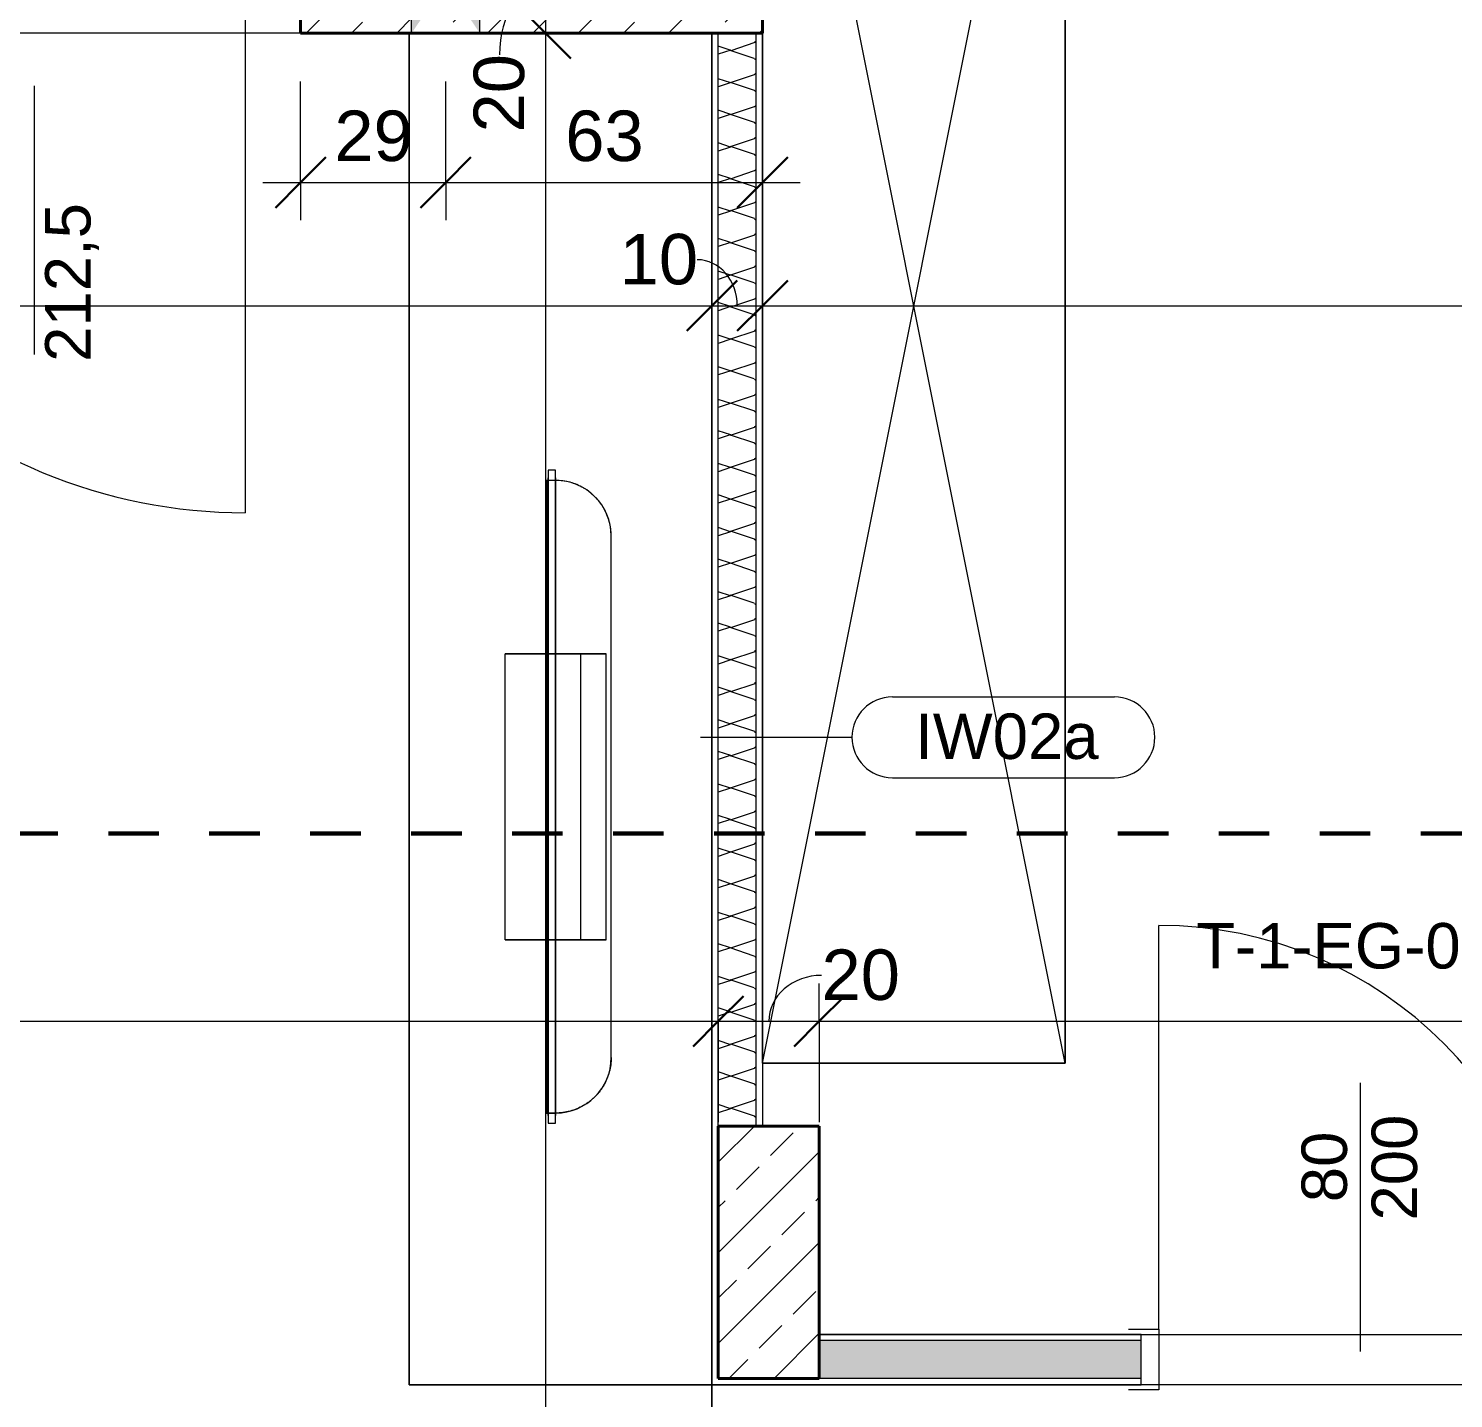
# Model space of a CAD drawing. Header units: metres. Extents: x -2.6 to 53.4, y 58.8 to 100.4.
# Drawn here: x 24.304 to 27.127, y 83.753 to 86.467 of the extents above; entities that cross this region are included whole.
import ezdxf

# ---------------------------------------------------------------- set-up
doc = ezdxf.new("R2010")
doc.units = ezdxf.units.M
doc.linetypes.add('Achse', pattern=[0.009, 0.005, -0.002, 0, -0.002])
doc.linetypes.add('Verdeckt', pattern=[0.003, 0.002, -0.001])
for name, color, linetype, lineweight in [('A-DETL-GENF_', 92, 'Continuous', 13), ('A-GLAZ-IDEN_', 152, 'Continuous', 9), ('A_2D', 7, 'Continuous', 13), ('A_Bemassung-50_', 4, 'Continuous', 9), ('A_Bemassung_', 4, 'Continuous', 9), ('A_Beschriftung_', 7, 'Continuous', 9), ('A_Durchbruch', 7, 'Verdeckt', 5), ('A_Moebel', 6, 'Continuous', 13), ('A_Raeume', 7, 'Continuous', 13), ('A_Raeume_', 7, 'Continuous', 5), ('A_Tueren', 31, 'Continuous', 13), ('A_Waende', 7, 'Continuous', 13), ('G-ANNO-SYMB_', 111, 'Continuous', 9)]:
    doc.layers.add(name, color=color, linetype=linetype, lineweight=lineweight)
doc.styles.add('Arial_2', font='arial.ttf', dxfattribs={"height": 0.09})
doc.styles.add('Arial_5', font='arial.ttf', dxfattribs={"height": 0.1})
doc.dimstyles.new('WGA-Bemaßung_1', dxfattribs={"dimscale": 0.3048, "dimtxt": 0.102026, "dimasz": 0.328084, "dimexe": 0.246063, "dimexo": 0.0625, "dimgap": 0.04101, "dimtad": 1, "dimdec": 1, "dimlfac": 100, "dimrnd": 0.5, "dimdsep": 46, "dimtxsty": 'Arial_5', "dimblk1": 'OBLIQUE', "dimblk2": 'OBLIQUE', "dimsah": 1, "dimcen": 0.09, "dimdle": 0.246063, "dimazin": 2, "dimtfac": 1, "dimtdec": 4, "dimtix": 1, "dimtmove": 2, "dimatfit": 3, "dimfxl": 0.656168, "dimfxlon": 1, "dimtvp": 1, "dimtolj": 1, "dimtzin": 0, "dimarcsym": 2})
doc.dimstyles.new('WGA-Bemaßung_2', dxfattribs={"dimscale": 0.3048, "dimtxt": 0.102026, "dimasz": 0.328084, "dimexe": 0.246063, "dimexo": 0.0625, "dimgap": 0.04101, "dimtad": 1, "dimdec": 1, "dimlfac": 100, "dimrnd": 0.5, "dimdsep": 46, "dimtxsty": 'Arial_5', "dimblk1": 'OBLIQUE', "dimblk2": 'OBLIQUE', "dimsah": 1, "dimcen": 0.09, "dimdle": 0.246063, "dimazin": 2, "dimtfac": 1, "dimtdec": 4, "dimtix": 1, "dimtmove": 1, "dimatfit": 3, "dimfxl": 0.656168, "dimfxlon": 1, "dimtvp": 1, "dimtolj": 1, "dimtzin": 0, "dimarcsym": 2})
doc.dimstyles.new('WGA-Bemaßung_3', dxfattribs={"dimscale": 0.3048, "dimtxt": 0.102026, "dimasz": 0.328084, "dimexe": 0.246063, "dimexo": 0.0625, "dimgap": 0.04101, "dimtad": 1, "dimdec": 1, "dimlfac": 100, "dimrnd": 0.5, "dimdsep": 46, "dimtxsty": 'Arial_5', "dimblk1": 'OBLIQUE', "dimblk2": 'OBLIQUE', "dimsah": 1, "dimcen": 0.09, "dimdle": 0.246063, "dimazin": 2, "dimtfac": 1, "dimtdec": 4, "dimtix": 1, "dimtmove": 0, "dimatfit": 3, "dimfxl": 0.656168, "dimfxlon": 1, "dimtvp": 1, "dimtolj": 1, "dimtzin": 0, "dimarcsym": 2})
pattern_1 = [(45, (0, 0), (-0.08980256, 0.08980256), []), (45, (0.0898, 0), (-0.08980256, 0.08980256), [0.0635, -0.03175])]

# ---------------------------------------------------------------- blocks, each defined once
blk = doc.blocks.new('UZ_D1 - SL_0800x2000_Zimmertür_Stahlzarge_GK-7175508-263_PP_00EG_BT1')
at = {"layer": 'A_Tueren', "lineweight": 5}
for p, q in [((-0.4, 0.06), (-0.46, 0.06)), ((-0.4, -0.06), (-0.4, 0.06)), ((0.4, 0.06), (0.46, 0.06)), ((0.4, -0.06), (0.4, 0.06)), ((-0.46, -0.06), (-0.4, -0.06)), ((0.46, -0.06), (0.4, -0.06)), ((0.4, -0.06), (0.4, -0.86))]:
    blk.add_line(p, q, dxfattribs=at)
blk.add_arc((0.4, -0.06), 0.8, 180, 270, dxfattribs=at)
blk = doc.blocks.new('Moeb_Schrank - Sideboard_50cm-3957478-263_PP_00EG_BT1')
at = {"layer": 'A_Moebel', "color": 8}
for p, q in [((2.6775, 0.6), (0, 0.6)), ((0, 0.6), (0, 0)), ((0, 0), (0, 0.6)), ((0, 0.6), (2.6775, 0.6)), ((2.6775, 0.6), (2.6775, 0)), ((2.6775, 0), (0, 0))]:
    blk.add_line(p, q, dxfattribs=at)
blk = doc.blocks.new('Moeb_TV - 48 Zoll-V26-263_PP_00EG_BT1')
at = {"layer": 'A_Moebel', "lineweight": 5}
for p, q in [((0.5126, 0.0585), (-0.5205, 0.0585)), ((0.5126, 0.0585), (-0.5205, 0.0585)), ((-0.2872, -0.0015), (-0.2872, 0.0485)), ((-0.2872, 0.0485), (-0.2872, -0.0515)), ((0.2793, 0.0485), (-0.2872, 0.0485)), ((0.2793, 0.0485), (0.2793, -0.0015)), ((0.2793, -0.0515), (0.2793, 0.0485)), ((-0.2872, -0.0515), (-0.2872, -0.0015)), ((0.2793, -0.0015), (-0.2872, -0.0015)), ((0.2793, -0.0015), (0.2793, -0.0515)), ((-0.6505, -0.0515), (-0.6505, -0.0665)), ((-0.6355, -0.0515), (-0.6505, -0.0515)), ((-0.6355, -0.0515), (-0.6505, -0.0515)), ((-0.6305, -0.0515), (-0.6355, -0.0515)), ((-0.6355, -0.0515), (0.6276, -0.0515)), ((0.6226, -0.0515), (-0.6305, -0.0515)), ((-0.6305, -0.0515), (0.6226, -0.0515)), ((-0.6305, -0.0515), (-0.6305, -0.0665)), ((-0.6305, -0.0515), (-0.6305, -0.0665)), ((-0.2872, -0.0515), (-0.6305, -0.0515)), ((0.6226, -0.0515), (-0.6305, -0.0515)), ((-0.6305, -0.0515), (0.6226, -0.0515)), ((-0.6305, -0.0515), (-0.6305, -0.0665)), ((-0.6305, -0.0515), (-0.6305, -0.0665)), ((-0.6305, -0.0515), (0.6226, -0.0515)), ((0.6226, -0.0515), (-0.6305, -0.0515)), ((-0.2872, -0.0515), (-0.2872, -0.0665)), ((-0.2872, -0.0665), (-0.2872, -0.0515)), ((-0.2872, -0.0515), (0.2793, -0.0515)), ((-0.2872, -0.0515), (0.2793, -0.0515)), ((0.2793, -0.0515), (-0.2872, -0.0515)), ((0.2793, -0.0515), (0.2793, -0.0665)), ((0.2793, -0.0665), (0.2793, -0.0515)), ((0.6226, -0.0515), (0.2793, -0.0515)), ((0.6226, -0.0665), (0.6226, -0.0515)), ((0.6226, -0.0515), (0.6226, -0.0665)), ((0.6276, -0.0515), (0.6226, -0.0515)), ((0.6226, -0.0665), (0.6226, -0.0515)), ((0.6226, -0.0515), (0.6226, -0.0665)), ((0.6426, -0.0515), (0.6276, -0.0515)), ((0.6426, -0.0515), (0.6276, -0.0515)), ((0.6426, -0.0665), (0.6426, -0.0515)), ((-0.6505, -0.0665), (-0.6355, -0.0665)), ((-0.6505, -0.0665), (-0.6355, -0.0665)), ((0.6276, -0.0665), (-0.6355, -0.0665)), ((-0.6355, -0.0665), (-0.6305, -0.0665)), ((-0.6305, -0.0665), (-0.6305, -0.0695)), ((-0.6305, -0.0665), (-0.6305, -0.0695)), ((-0.6305, -0.0665), (-0.5705, -0.0665)), ((-0.5705, -0.0665), (-0.6305, -0.0665)), ((-0.6305, -0.0665), (0.6226, -0.0665)), ((0.6226, -0.0695), (-0.6305, -0.0695)), ((-0.6305, -0.0695), (-0.5705, -0.0695)), ((-0.5705, -0.0665), (0.5626, -0.0665)), ((0.5626, -0.0665), (-0.5705, -0.0665)), ((-0.5705, -0.0695), (-0.5705, -0.0665)), ((-0.5705, -0.0665), (-0.5705, -0.0695)), ((-0.5705, -0.0665), (0.5626, -0.0665)), ((0.5626, -0.0665), (-0.5705, -0.0665)), ((-0.5705, -0.0695), (0.5626, -0.0695)), ((-0.5705, -0.0695), (0.5626, -0.0695)), ((0.5626, -0.0695), (-0.5705, -0.0695)), ((-0.2872, -0.0665), (-0.2872, -0.0695)), ((-0.2872, -0.0695), (-0.2872, -0.0665)), ((-0.2872, -0.0695), (-0.2872, -0.1515)), ((-0.2872, -0.1515), (-0.2872, -0.0695)), ((0.2793, -0.0665), (0.2793, -0.0695)), ((0.2793, -0.0695), (0.2793, -0.0665)), ((0.2793, -0.0695), (0.2793, -0.1515)), ((0.2793, -0.1515), (0.2793, -0.0695)), ((0.5626, -0.0665), (0.5626, -0.0695)), ((0.5626, -0.0665), (0.5626, -0.0695)), ((0.5626, -0.0665), (0.6226, -0.0665)), ((0.6226, -0.0665), (0.5626, -0.0665)), ((0.5626, -0.0695), (0.6226, -0.0695)), ((0.6226, -0.0695), (0.6226, -0.0665)), ((0.6226, -0.0665), (0.6226, -0.0695)), ((0.6226, -0.0665), (0.6276, -0.0665)), ((0.6276, -0.0665), (0.6426, -0.0665)), ((0.6276, -0.0665), (0.6426, -0.0665)), ((0.2793, -0.1515), (-0.2872, -0.1515)), ((0.2793, -0.1515), (-0.2872, -0.1515))]:
    blk.add_line(p, q, dxfattribs=at)
for centre, start, end in [((-0.5205, -0.0515), 90, 180), ((0.5126, -0.0515), 0, 90)]:
    blk.add_arc(centre, 0.11, start, end, dxfattribs=at)
for points in [[(-0.5205, 0.0585), (-0.5254, 0.0585), (-0.535, 0.0579), (-0.549, 0.0551), (-0.5604, 0.0512), (-0.5692, 0.0473), (-0.5755, 0.0439), (-0.5816, 0.0401), (-0.5875, 0.0359), (-0.5931, 0.0313), (-0.5983, 0.0264), (-0.6032, 0.0211), (-0.6078, 0.0156), (-0.612, 0.0097), (-0.617, 0.0015), (-0.6224, -0.0092), (-0.6286, -0.0275), (-0.6304, -0.0419), (-0.6305, -0.0515)], [(0.5126, 0.0585), (0.5174, 0.0585), (0.527, 0.0579), (0.5411, 0.0551), (0.5525, 0.0512), (0.5613, 0.0473), (0.5676, 0.0439), (0.5737, 0.0401), (0.5796, 0.0359), (0.5851, 0.0313), (0.5904, 0.0264), (0.5953, 0.0211), (0.5999, 0.0156), (0.6041, 0.0097), (0.6092, 0.0015), (0.6145, -0.0092), (0.6207, -0.0275), (0.6226, -0.0419), (0.6226, -0.0515)]]:
    blk.add_open_spline(points, degree=3, knots=[0, 0, 0, 0, 0.083333, 0.166667, 0.25, 0.291667, 0.333333, 0.375, 0.416667, 0.458333, 0.5, 0.541667, 0.583333, 0.625, 0.666667, 0.75, 0.833333, 1, 1, 1, 1], dxfattribs=at)
blk = doc.blocks.new('Moeb_Schrank - Schrank_2m_60cm-8020027-263_PP_00EG_BT1')
at = {"layer": 'A_Moebel', "color": 8}
for p, q in [((0, 0), (3, 0.6)), ((0, 0.6), (3, 0)), ((3, 0.6), (0, 0.6)), ((0, 0.6), (0, 0)), ((0, 0), (0, 0.6)), ((0, 0.6), (3, 0.6)), ((3, 0), (3, 0.6)), ((3, 0.6), (3, 0)), ((0, 0), (3, 0)), ((3, 0), (0, 0))]:
    blk.add_line(p, q, dxfattribs=at)
blk = doc.blocks.new('Allg_Nachströmöffnung1 - DN 135-10778190-263_PP_00EG_BT1')
at = {"layer": 'A-DETL-GENF_', "linetype": 'Verdeckt', "lineweight": 5}
for points in [[(0.125, 0), (0.0575, 0.1), (0.0575, -0.1), (0.0768, -0.0714)], [(0.1925, 0.1), (0.125, 0), (0.1925, -0.1), (0.1925, 0.0909)]]:
    blk.add_hatch(color=256, dxfattribs=at).paths.add_polyline_path(points)
at = {"layer": 'A_Durchbruch'}
for p, q in [((0.0575, 0.1), (0.0575, -0.26)), ((0.1925, 0.1), (0.1925, -0.26))]:
    blk.add_line(p, q, dxfattribs=at)
blk = doc.blocks.new('Fens_Tuer_2tlg - DK_DF_SL_1770x2680_Terrassentür-10452230-263_PP_00EG_BT1')
at = {"layer": 'A_2D', "lineweight": 5}
for p, q in [((-0.775, 0), (-0.775, 1.05)), ((-0.885, 0.1), (0.885, 0.1)), ((-0.885, 0.1), (0.885, 0.1)), ((-0.885, 0.1), (0.885, 0.1)), ((-0.885, -0.1), (-0.885, 0.1)), ((-0.885, 0.1), (-0.885, -0.1)), ((0.885, 0.1), (0.885, -0.1)), ((0.885, -0.1), (0.885, 0.1)), ((-0.795, 0.02), (-0.74, 0.02)), ((-0.795, 0), (-0.795, 0.02)), ((-0.795, 0.02), (-0.795, 0)), ((0.295, 0.02), (-0.795, 0.02)), ((-0.74, 0.02), (-0.74, -0.07)), ((-0.74, -0.07), (-0.74, 0.02)), ((-0.74, 0.02), (0.24, 0.02)), ((0.24, 0.02), (0.295, 0.02)), ((0.24, -0.07), (0.24, 0.02)), ((0.24, -0.07), (0.24, 0.02)), ((0.295, 0.02), (0.295, 0)), ((0.295, 0.02), (0.295, 0)), ((-0.885, -0.1), (-0.885, 0)), ((-0.885, 0), (-0.775, 0)), ((-0.885, 0), (0.885, 0)), ((-0.885, -0.1), (-0.885, 0)), ((-0.775, 0), (-0.795, 0)), ((-0.795, 0), (0.295, 0)), ((-0.775, -0.07), (-0.775, 0)), ((-0.775, 0), (-0.775, -0.07)), ((0.275, 0), (-0.775, 0)), ((-0.775, 0), (-0.775, -0.1)), ((0.275, 0), (-0.775, 0)), ((-0.775, -0.1), (-0.775, 0)), ((-0.74, -0.018), (0.24, -0.018)), ((-0.74, -0.032), (-0.74, -0.018)), ((-0.74, -0.018), (-0.74, -0.032)), ((0.24, -0.018), (-0.74, -0.018)), ((0.24, -0.018), (0.24, -0.032)), ((0.24, -0.032), (0.24, -0.018)), ((0.275, 0), (0.275, -0.07)), ((0.295, 0), (0.275, 0)), ((0.275, 0), (0.275, -0.07)), ((0.275, -0.1), (0.275, 0)), ((0.275, 0), (0.385, 0)), ((0.275, -0.1), (0.275, 0)), ((0.385, 0), (0.385, -0.1)), ((0.775, 0), (0.385, 0)), ((0.385, -0.1), (0.385, 0)), ((0.775, -0.1), (0.775, 0)), ((0.775, 0), (0.885, 0)), ((0.775, -0.1), (0.775, 0)), ((0.885, 0), (0.885, -0.1)), ((0.885, -0.1), (0.885, 0)), ((0.24, -0.032), (-0.74, -0.032)), ((-0.74, -0.032), (0.24, -0.032)), ((0.385, -0.043), (0.775, -0.043)), ((0.385, -0.057), (0.385, -0.043)), ((0.385, -0.043), (0.385, -0.057)), ((0.775, -0.043), (0.385, -0.043)), ((0.775, -0.043), (0.775, -0.057)), ((0.775, -0.057), (0.775, -0.043)), ((-0.74, -0.07), (-0.775, -0.07)), ((-0.775, -0.07), (0.275, -0.07)), ((0.24, -0.07), (-0.74, -0.07)), ((0.275, -0.07), (0.24, -0.07)), ((0.775, -0.057), (0.385, -0.057)), ((0.385, -0.057), (0.775, -0.057)), ((-0.885, -0.1), (0.885, -0.1)), ((0.885, -0.1), (-0.885, -0.1)), ((-0.775, -0.1), (-0.885, -0.1)), ((0.885, -0.1), (-0.885, -0.1)), ((-0.775, -0.1), (0.275, -0.1)), ((0.385, -0.1), (0.275, -0.1)), ((0.385, -0.1), (0.775, -0.1)), ((0.885, -0.1), (0.775, -0.1)), ((-0.81, -0.26), (0.81, -0.26))]:
    blk.add_line(p, q, dxfattribs=at)
blk.add_arc((-0.775, 0), 1.05, 360, 90, dxfattribs=at)
blk = doc.blocks.new('BS_Tuer_PP - oben-10002441-263_PP_00EG_BT1')
at = {"layer": 'A_Beschriftung_'}
blk.add_line((0, 0.000124), (0, 0.010761), dxfattribs=at)
blk = doc.blocks.new('BS_Fens_Tuer - unten-7645928-263_PP_00EG_BT1')
at = {"layer": 'A-GLAZ-IDEN_'}
blk.add_line((0, 0.000124), (0, -0.010513), dxfattribs=at)
blk = doc.blocks.new('DIMBLOCK285-263_PP_00EG_BT1')
at = {"layer": 'A_Bemassung-50_', "lineweight": 35, "transparency": 16777216}
for p, q in [((25.3278, 86.658), (25.2778, 86.708)), ((25.3278, 86.658), (25.3778, 86.608)), ((25.3278, 86.458), (25.2778, 86.508)), ((25.3278, 86.458), (25.3778, 86.408))]:
    blk.add_line(p, q, dxfattribs=at)
at = {"layer": 'A_Bemassung-50_', "transparency": 16777216}
for p, q in [((25.3278, 86.658), (25.2528, 86.658)), ((25.3278, 86.658), (25.3278, 86.458)), ((25.3278, 86.658), (25.5278, 86.658)), ((25.3278, 86.458), (25.2528, 86.458)), ((25.3278, 86.458), (25.5278, 86.458))]:
    blk.add_line(p, q, dxfattribs=at)
blk.add_ellipse((25.3278, 86.4151), major_axis=(0, 0.1429), ratio=0.636481, start_param=0, end_param=1.570796, dxfattribs=at)
at = {"layer": 'A_Bemassung-50_', "color": 0, "transparency": 16777216, "insert": (25.1855, 86.2612), "char_height": 0.1, "width": 0.184588, "attachment_point": 1, "rotation": 90, "line_spacing_factor": 0.941778, "style": 'Arial_5'}
blk.add_mtext('20', dxfattribs=at)
blk = doc.blocks.new('_Oblique')
at = {"color": 0, "linetype": 'ByBlock', "lineweight": -2}
blk.add_line((-0.5, -0.5), (0.5, 0.5), dxfattribs=at)
blk = doc.blocks.new('DIMBLOCK286-263_PP_00EG_BT1')
at = {"layer": 'A_Bemassung-50_', "lineweight": 35, "transparency": 16777216}
for p, q in [((25.3278, 86.458), (25.2778, 86.508)), ((25.3278, 86.458), (25.3778, 86.408)), ((25.3278, 80.4355), (25.2778, 80.4855)), ((25.3278, 80.4355), (25.3778, 80.3855))]:
    blk.add_line(p, q, dxfattribs=at)
at = {"layer": 'A_Bemassung-50_', "transparency": 16777216}
for p, q in [((25.3278, 86.458), (25.2528, 86.458)), ((25.3278, 86.458), (25.3278, 80.4355)), ((25.3278, 86.458), (25.5278, 86.458)), ((25.3278, 80.4355), (25.2528, 80.4355)), ((25.3278, 80.4355), (25.5278, 80.4355))]:
    blk.add_line(p, q, dxfattribs=at)
at = {"layer": 'A_Bemassung-50_', "color": 0, "transparency": 16777216, "insert": (25.1855, 83.127), "char_height": 0.1, "width": 0.416266, "attachment_point": 1, "rotation": 90, "line_spacing_factor": 0.941778, "style": 'Arial_5'}
blk.add_mtext('602,5', dxfattribs=at)
blk = doc.blocks.new('BS_Wand_Lollipop - rechts_oben-2026913-263_PP_00EG_BT1')
at = {"layer": 'A_Beschriftung_'}
for p, q in [((0.0046, 0.0016), (0.0134, 0.0016)), ((-0.003, 0), (0.003, 0)), ((0.0046, -0.0016), (0.0134, -0.0016))]:
    blk.add_line(p, q, dxfattribs=at)
for centre, start, end in [((0.0046, 0), 90, 270), ((0.0134, 0), 270, 90)]:
    blk.add_arc(centre, 0.0016, start, end, dxfattribs=at)
blk = doc.blocks.new('DIMBLOCK499-263_PP_00EG_BT1')
at = {"layer": 'A_Bemassung-50_', "transparency": 16777216}
for p, q in [((22.3202, 85.9181), (22.3202, 86.1181)), ((25.6577, 85.9181), (25.6577, 86.1181)), ((22.3202, 85.9181), (25.6577, 85.9181)), ((22.3202, 85.9181), (22.3202, 85.8431)), ((25.6577, 85.9181), (25.6577, 85.8431))]:
    blk.add_line(p, q, dxfattribs=at)
at = {"layer": 'A_Bemassung-50_', "lineweight": 35, "transparency": 16777216}
for p, q in [((22.3202, 85.9181), (22.3702, 85.9681)), ((25.6577, 85.9181), (25.7077, 85.9681)), ((22.3202, 85.9181), (22.2702, 85.8681)), ((25.6577, 85.9181), (25.6077, 85.8681))]:
    blk.add_line(p, q, dxfattribs=at)
at = {"layer": 'A_Bemassung-50_', "color": 0, "transparency": 16777216, "insert": (23.8736, 86.0604), "char_height": 0.1, "width": 0.276883, "attachment_point": 1, "line_spacing_factor": 0.941778, "style": 'Arial_5'}
blk.add_mtext('334', dxfattribs=at)
blk = doc.blocks.new('DIMBLOCK500-263_PP_00EG_BT1')
at = {"layer": 'A_Bemassung-50_', "transparency": 16777216}
for p, q in [((25.6577, 85.9181), (25.6577, 86.1181)), ((25.7577, 85.9181), (25.7577, 86.1181)), ((25.6577, 85.9181), (25.7577, 85.9181)), ((25.6577, 85.9181), (25.6577, 85.8431)), ((25.7577, 85.9181), (25.7577, 85.8431))]:
    blk.add_line(p, q, dxfattribs=at)
at = {"layer": 'A_Bemassung-50_', "lineweight": 35, "transparency": 16777216}
for p, q in [((25.6577, 85.9181), (25.7077, 85.9681)), ((25.7577, 85.9181), (25.8077, 85.9681)), ((25.6577, 85.9181), (25.6077, 85.8681)), ((25.7577, 85.9181), (25.7077, 85.8681))]:
    blk.add_line(p, q, dxfattribs=at)
at = {"layer": 'A_Bemassung-50_', "transparency": 16777216}
blk.add_ellipse((25.6286, 85.9181), major_axis=(0, 0.091), ratio=0.868942, start_param=4.712389, end_param=6.283185, dxfattribs=at)
at = {"layer": 'A_Bemassung-50_', "color": 0, "transparency": 16777216, "insert": (25.4748, 86.0604), "char_height": 0.1, "width": 0.184588, "attachment_point": 1, "line_spacing_factor": 0.941778, "style": 'Arial_5'}
blk.add_mtext('10', dxfattribs=at)
blk = doc.blocks.new('DIMBLOCK501-263_PP_00EG_BT1')
at = {"layer": 'A_Bemassung-50_', "transparency": 16777216}
for p, q in [((25.7577, 85.9181), (25.7577, 86.1181)), ((29.2977, 85.9181), (29.2977, 86.1181)), ((25.7577, 85.9181), (29.2977, 85.9181)), ((25.7577, 85.9181), (25.7577, 85.8431)), ((29.2977, 85.9181), (29.2977, 85.8431))]:
    blk.add_line(p, q, dxfattribs=at)
at = {"layer": 'A_Bemassung-50_', "lineweight": 35, "transparency": 16777216}
for p, q in [((25.7577, 85.9181), (25.8077, 85.9681)), ((29.2977, 85.9181), (29.3477, 85.9681)), ((25.7577, 85.9181), (25.7077, 85.8681)), ((29.2977, 85.9181), (29.2477, 85.8681))]:
    blk.add_line(p, q, dxfattribs=at)
at = {"layer": 'A_Bemassung-50_', "color": 0, "transparency": 16777216, "insert": (27.4123, 86.0604), "char_height": 0.1, "width": 0.276883, "attachment_point": 1, "line_spacing_factor": 0.941778, "style": 'Arial_5'}
blk.add_mtext('354', dxfattribs=at)
blk = doc.blocks.new('DIMBLOCK517-263_PP_00EG_BT1')
at = {"layer": 'A_Bemassung-50_', "transparency": 16777216}
for p, q in [((22.2577, 84.5006), (22.2577, 84.7006)), ((25.6702, 84.5006), (25.6702, 84.5756)), ((22.2577, 84.5006), (25.6702, 84.5006)), ((22.2577, 84.5006), (22.2577, 84.4256)), ((25.6702, 84.5006), (25.6702, 84.3006))]:
    blk.add_line(p, q, dxfattribs=at)
at = {"layer": 'A_Bemassung-50_', "lineweight": 35, "transparency": 16777216}
for p, q in [((22.2577, 84.5006), (22.3077, 84.5506)), ((25.6702, 84.5006), (25.7202, 84.5506)), ((22.2577, 84.5006), (22.2077, 84.4506)), ((25.6702, 84.5006), (25.6202, 84.4506))]:
    blk.add_line(p, q, dxfattribs=at)
at = {"layer": 'A_Bemassung-50_', "color": 0, "transparency": 16777216, "insert": (23.7905, 84.6429), "char_height": 0.1, "width": 0.416266, "attachment_point": 1, "line_spacing_factor": 0.941778, "style": 'Arial_5'}
blk.add_mtext('341,5', dxfattribs=at)
blk = doc.blocks.new('DIMBLOCK518-263_PP_00EG_BT1')
at = {"layer": 'A_Bemassung-50_', "transparency": 16777216}
for p, q in [((25.6702, 84.5006), (25.6702, 84.5756)), ((25.8702, 84.5006), (25.8702, 84.5756)), ((25.6702, 84.5006), (25.8702, 84.5006)), ((25.6702, 84.5006), (25.6702, 84.3006)), ((25.8702, 84.5006), (25.8702, 84.3006))]:
    blk.add_line(p, q, dxfattribs=at)
at = {"layer": 'A_Bemassung-50_', "lineweight": 35, "transparency": 16777216}
for p, q in [((25.6702, 84.5006), (25.7202, 84.5506)), ((25.8702, 84.5006), (25.9202, 84.5506)), ((25.6702, 84.5006), (25.6202, 84.4506)), ((25.8702, 84.5006), (25.8202, 84.4506))]:
    blk.add_line(p, q, dxfattribs=at)
at = {"layer": 'A_Bemassung-50_', "transparency": 16777216}
blk.add_ellipse((25.8747, 84.5006), major_axis=(0.1045, 0), ratio=0.870662, start_param=1.570796, end_param=3.141593, dxfattribs=at)
at = {"layer": 'A_Bemassung-50_', "color": 0, "transparency": 16777216, "insert": (25.8747, 84.6429), "char_height": 0.1, "width": 0.184588, "attachment_point": 1, "line_spacing_factor": 0.941778, "style": 'Arial_5'}
blk.add_mtext('20', dxfattribs=at)
blk = doc.blocks.new('DIMBLOCK519-263_PP_00EG_BT1')
at = {"layer": 'A_Bemassung-50_', "transparency": 16777216}
for p, q in [((32.4677, 84.5006), (32.4677, 84.7006)), ((25.8702, 84.5006), (25.8702, 84.5756)), ((25.8702, 84.5006), (32.4677, 84.5006)), ((25.8702, 84.5006), (25.8702, 84.3006)), ((32.4677, 84.5006), (32.4677, 84.4256))]:
    blk.add_line(p, q, dxfattribs=at)
at = {"layer": 'A_Bemassung-50_', "lineweight": 35, "transparency": 16777216}
for p, q in [((25.8702, 84.5006), (25.9202, 84.5506)), ((32.4677, 84.5006), (32.5177, 84.5506)), ((25.8702, 84.5006), (25.8202, 84.4506)), ((32.4677, 84.5006), (32.4177, 84.4506))]:
    blk.add_line(p, q, dxfattribs=at)
at = {"layer": 'A_Bemassung-50_', "color": 0, "transparency": 16777216, "insert": (28.9923, 84.6429), "char_height": 0.1, "width": 0.276883, "attachment_point": 1, "line_spacing_factor": 0.941778, "style": 'Arial_5'}
blk.add_mtext('660', dxfattribs=at)
blk = doc.blocks.new('DIMBLOCK660-263_PP_00EG_BT1')
at = {"layer": 'A_Bemassung-50_', "transparency": 16777216}
for p, q in [((24.8427, 86.1622), (24.8427, 86.3622)), ((25.1302, 86.1622), (25.1302, 86.3622)), ((24.7677, 86.1622), (25.1302, 86.1622)), ((24.8427, 86.1622), (24.8427, 86.0872)), ((25.1302, 86.1622), (25.1302, 86.0872))]:
    blk.add_line(p, q, dxfattribs=at)
at = {"layer": 'A_Bemassung-50_', "lineweight": 35, "transparency": 16777216}
for p, q in [((24.8427, 86.1622), (24.8927, 86.2122)), ((25.1302, 86.1622), (25.1802, 86.2122)), ((24.8427, 86.1622), (24.7927, 86.1122)), ((25.1302, 86.1622), (25.0802, 86.1122))]:
    blk.add_line(p, q, dxfattribs=at)
at = {"layer": 'A_Bemassung-50_', "color": 0, "transparency": 16777216, "insert": (24.9095, 86.3046), "char_height": 0.1, "width": 0.184588, "attachment_point": 1, "line_spacing_factor": 0.941778, "style": 'Arial_5'}
blk.add_mtext('29', dxfattribs=at)
blk = doc.blocks.new('DIMBLOCK661-263_PP_00EG_BT1')
at = {"layer": 'A_Bemassung-50_', "transparency": 16777216}
for p, q in [((25.1302, 86.1622), (25.1302, 86.3622)), ((25.7577, 86.1622), (25.7577, 86.3622)), ((25.1302, 86.1622), (25.8327, 86.1622)), ((25.1302, 86.1622), (25.1302, 86.0872)), ((25.7577, 86.1622), (25.7577, 86.0872))]:
    blk.add_line(p, q, dxfattribs=at)
at = {"layer": 'A_Bemassung-50_', "lineweight": 35, "transparency": 16777216}
for p, q in [((25.1302, 86.1622), (25.1802, 86.2122)), ((25.7577, 86.1622), (25.8077, 86.2122)), ((25.1302, 86.1622), (25.0802, 86.1122)), ((25.7577, 86.1622), (25.7077, 86.1122))]:
    blk.add_line(p, q, dxfattribs=at)
at = {"layer": 'A_Bemassung-50_', "color": 0, "transparency": 16777216, "insert": (25.367, 86.3046), "char_height": 0.1, "width": 0.184588, "attachment_point": 1, "line_spacing_factor": 0.941778, "style": 'Arial_5'}
blk.add_mtext('63', dxfattribs=at)

msp = doc.modelspace()

# ---------------------------------------------------------------- hatches: boundary and pattern name
at = {"layer": 'A_Waende', "lineweight": 5}
h = msp.add_hatch(dxfattribs=at)
h.set_pattern_fill('FP_4', color=250, style=0, pattern_type=2)
h.set_pattern_definition(pattern_1)
h.paths.add_polyline_path([(25.1977, 86.658), (25.0627, 86.658), (25.1302, 86.558)])
h.paths.add_polyline_path([(25.1977, 86.458), (25.1302, 86.558), (25.0627, 86.458), (25.1302, 86.458)])
h.paths.add_polyline_path([(25.7577, 86.458), (25.7577, 86.658), (25.1977, 86.658), (25.1977, 86.458), (25.7452, 86.458)])
h.paths.add_polyline_path([(25.0627, 86.458), (25.0627, 86.658), (24.8427, 86.658), (24.8427, 86.458), (25.0577, 86.458)])
h.paths.add_polyline_path([(22.7774, 86.458), (23.0727, 86.458), (23.0727, 86.658), (22.2577, 86.658), (22.2577, 86.458), (22.5913, 86.458)])
h = msp.add_hatch(dxfattribs=at)
h.set_pattern_fill('FP_42', color=250, angle=315, style=0, pattern_type=2)
h.set_pattern_definition([(135, (25.75778, 85.37537), (-0.254, 0.1270034), [0.02245, -0.15715]), (135, (25.64676, 85.42274), (-0.254, 0.1270034), [0.02245, -0.15715]), (135, (25.75778, 85.439005), (-0.254, 0.1270034), [0.02245, -0.15715]), (135, (25.64676, 85.48638), (-0.254, 0.1270034), [0.02245, -0.15715]), (161.565, (25.741515, 85.39163), (-0.5079977, 0.1270007), [0.0502, -0.35141]), (161.565, (25.69414, 85.407893), (-0.5079977, 0.1270007), [0.0502, -0.35141]), (161.565, (25.741515, 85.45527), (-0.5079977, 0.1270007), [0.0502, -0.35141]), (161.565, (25.69414, 85.470118), (-0.5079977, 0.1270007), [0.0502, -0.35141]), (225, (25.64676, 85.39163), (0.254, 0.1270034), [0.02245, -0.15715]), (225, (25.75778, 85.439005), (0.254, 0.1270034), [0.02245, -0.15715]), (225, (25.64676, 85.45527), (0.254, 0.1270034), [0.02245, -0.15715]), (225, (25.75778, 85.502645), (0.254, 0.1270034), [0.02245, -0.15715]), (198.435, (25.69414, 85.407893), (0.5079977, 0.1270007), [0.0502, -0.35141]), (198.435, (25.741515, 85.42274), (0.5079977, 0.1270007), [0.0502, -0.35141]), (198.435, (25.69414, 85.470118), (0.5079977, 0.1270007), [0.0502, -0.35141]), (198.435, (25.741515, 85.48638), (0.5079977, 0.1270007), [0.0502, -0.35141])])
h.paths.add_polyline_path([(25.7452, 84.293), (25.7452, 86.458), (25.6702, 86.458), (25.6702, 84.293)])
h = msp.add_hatch(dxfattribs=at)
h.set_pattern_fill('FP_4', color=250, style=0, pattern_type=2)
h.set_pattern_definition(pattern_1)
h.paths.add_polyline_path([(25.7777, 83.793), (25.8702, 83.793), (25.8702, 84.293), (25.6702, 84.293), (25.6702, 83.793), (25.7577, 83.793)])
h = msp.add_hatch(dxfattribs=at)
h.set_pattern_fill('FP_45', color=250, angle=-225, style=0, pattern_type=2)
h.set_pattern_definition([(225, (29.16886, 83.88054), (-0.1270034, -0.2539998), [0.02245, -0.15715]), (225, (29.12149, 83.76953), (-0.1270034, -0.2539998), [0.02245, -0.15715]), (225, (29.10522, 83.88054), (-0.1270034, -0.2539998), [0.02245, -0.15715]), (225, (29.05785, 83.76953), (-0.1270034, -0.2539998), [0.02245, -0.15715]), (251.565, (29.153305, 83.864986), (-0.1270007, -0.50799766), [0.0502, -0.35141]), (251.565, (29.13775, 83.816902), (-0.1270007, -0.50799766), [0.0502, -0.35141]), (251.565, (29.089666, 83.864986), (-0.1270007, -0.50799766), [0.0502, -0.35141]), (251.565, (29.07411, 83.816902), (-0.1270007, -0.50799766), [0.0502, -0.35141]), (315, (29.1526, 83.76953), (-0.1270034, 0.2539998), [0.02245, -0.15715]), (315, (29.10522, 83.88054), (-0.1270034, 0.2539998), [0.02245, -0.15715]), (315, (29.08967, 83.76882), (-0.1270034, 0.2539998), [0.02245, -0.15715]), (315, (29.04158, 83.88054), (-0.1270034, 0.2539998), [0.02245, -0.15715]), (288.435, (29.13775, 83.816902), (-0.1270007, 0.50799766), [0.0502, -0.35141]), (288.435, (29.121486, 83.86428), (-0.1270007, 0.50799766), [0.0502, -0.35141]), (288.435, (29.07411, 83.816902), (-0.1270007, 0.50799766), [0.0502, -0.35141]), (288.435, (29.057846, 83.86428), (-0.1270007, 0.50799766), [0.0502, -0.35141])])
h.paths.add_polyline_path([(26.2432, 83.793), (26.5077, 83.793), (26.5077, 83.868), (25.8702, 83.868), (25.8702, 83.793)])
h.paths.add_polyline_path([(27.939, 83.793), (29.5627, 83.793), (29.5627, 83.868), (27.3777, 83.868), (27.3777, 83.793), (27.7227, 83.793)])
h.paths.add_polyline_path([(30.44, 83.793), (32.4677, 83.793), (32.4677, 83.868), (30.4327, 83.868), (30.4327, 83.793)])

# ---------------------------------------------------------------- linework, layer by layer
at = {"layer": 'A_Raeume', "color": 8, "linetype": 'Verdeckt'}
for p, q in [((25.6577, 83.7805), (25.6577, 83.7867)), ((25.6577, 82.5805), (25.6577, 83.7805))]:
    msp.add_line(p, q, dxfattribs=at)
at = {"layer": 'A_Raeume_', "flags": 128}
for points in [[(25.7577, 87.458), (25.7577, 86.558), (25.7577, 86.4564), (25.7577, 84.293), (25.8702, 84.293), (25.8702, 83.8805), (29.2977, 83.8805), (29.2977, 87.458)], [(25.6577, 86.458), (22.3202, 86.458), (22.3202, 82.558), (22.3202, 80.4355), (25.6577, 80.4355), (25.6577, 82.5805), (25.6577, 82.7183), (25.6577, 83.6337), (25.6577, 83.7867), (25.6577, 84.293)], [(25.8718, 83.7805), (25.8702, 83.7805), (25.6577, 83.7805), (25.6577, 82.5805), (27.6197, 82.5805), (27.7727, 82.5805), (29.0433, 82.5805), (30.8677, 82.5805), (30.8677, 83.7805), (29.3477, 83.7805)]]:
    msp.add_lwpolyline(points, close=True, dxfattribs=at)
at = {"layer": 'A_Waende', "color": 50, "lineweight": 50}
for p, q in [((25.7577, 87.458), (25.7577, 86.458)), ((24.8427, 86.658), (24.8427, 86.458)), ((24.8427, 86.458), (25.7577, 86.458)), ((25.6702, 83.793), (25.6702, 84.293)), ((25.6702, 84.293), (25.8702, 84.293)), ((25.8702, 83.793), (25.8702, 84.293)), ((25.6702, 83.793), (25.8702, 83.793))]:
    msp.add_line(p, q, dxfattribs=at)
at = {"layer": 'A_Waende'}
for p, q in [((25.6577, 83.7805), (25.6577, 86.458)), ((25.6702, 84.293), (25.6702, 86.458)), ((25.7452, 84.293), (25.7452, 86.458)), ((25.7577, 86.458), (25.7577, 84.293)), ((26.5077, 83.8805), (25.8702, 83.8805)), ((26.5077, 83.868), (26.5077, 83.8805)), ((26.5077, 83.868), (25.8702, 83.868)), ((26.5077, 83.793), (25.8702, 83.793)), ((26.5077, 83.7805), (26.5077, 83.793)), ((25.6577, 83.7805), (26.5077, 83.7805))]:
    msp.add_line(p, q, dxfattribs=at)
at = {"layer": 'A_Waende', "color": 250, "lineweight": 5}
msp.add_line((26.5077, 83.793), (26.5077, 83.868), dxfattribs=at)
at = {"layer": 'G-ANNO-SYMB_', "linetype": 'Achse', "lineweight": 70}
msp.add_line((4.4618, 84.8728), (45.4517, 84.8728), dxfattribs=at)

# ---------------------------------------------------------------- block references
at = {"layer": 'A-GLAZ-IDEN_', "xscale": 49.99999999999998, "yscale": 49.99999999999998, "zscale": 49.99999999999998}
msp.add_blockref('BS_Fens_Tuer - unten-7645928-263_PP_00EG_BT1', (24.3151, 86.3472), dxfattribs=at)
at = {"layer": 'A_2D', "lineweight": 5, "rotation": 180}
msp.add_blockref('Fens_Tuer_2tlg - DK_DF_SL_1770x2680_Terrassentür-10452230-263_PP_00EG_BT1', (23.9577, 86.558), dxfattribs=at)
at = {"layer": 'A_Beschriftung_', "xscale": 49.99999999999998, "yscale": 49.99999999999998, "zscale": 49.99999999999998}
for name, p in [('BS_Wand_Lollipop - rechts_oben-2026913-263_PP_00EG_BT1', (25.785, 85.0632)), ('BS_Tuer_PP - oben-10002441-263_PP_00EG_BT1', (26.9427, 83.8405))]:
    msp.add_blockref(name, p, dxfattribs=at)
at = {"layer": 'A_Durchbruch', "rotation": 180}
msp.add_blockref('Allg_Nachströmöffnung1 - DN 135-10778190-263_PP_00EG_BT1', (25.2552, 86.558), dxfattribs=at)
at = {"layer": 'A_Moebel', "color": 8}
for name, p, rotation in [('Moeb_Schrank - Schrank_2m_60cm-8020027-263_PP_00EG_BT1', (26.3577, 84.418), 90.00000000000007), ('Moeb_Schrank - Sideboard_50cm-3957478-263_PP_00EG_BT1', (25.6577, 83.7805), 89.99999999999957)]:
    msp.add_blockref(name, p, dxfattribs=dict(at, rotation=rotation))
at = {"layer": 'A_Moebel', "color": 7, "rotation": 269.9999999999985}
msp.add_blockref('Moeb_TV - 48 Zoll-V26-263_PP_00EG_BT1', (25.3995, 84.9415), dxfattribs=at)
at = {"layer": 'A_Tueren', "rotation": 180}
msp.add_blockref('UZ_D1 - SL_0800x2000_Zimmertür_Stahlzarge_GK-7175508-263_PP_00EG_BT1', (26.9427, 83.8305), dxfattribs=at)

# ---------------------------------------------------------------- texts
at = {"layer": 'A-GLAZ-IDEN_', "insert": (24.3365, 85.8068), "char_height": 0.09, "width": 0.376793, "attachment_point": 1, "rotation": 90, "style": 'Arial_2'}
msp.add_mtext('212,5', dxfattribs=at)
at = {"layer": 'A_Beschriftung_', "char_height": 0.09, "attachment_point": 1, "style": 'Arial_2'}
for s, insert, width in [('IW02a', (26.0602, 85.1103), 0.43692), ('T-1-EG-016', (26.617, 84.6952), 0.789662)]:
    msp.add_mtext(s, dxfattribs=dict(at, insert=insert, width=width))
at = {"layer": 'A_Beschriftung_', "char_height": 0.09, "attachment_point": 1, "rotation": 90, "style": 'Arial_2'}
for s, insert, width in [('200', (26.9645, 84.1059), 0.252532), ('80', (26.8256, 84.1422), 0.168354)]:
    msp.add_mtext(s, dxfattribs=dict(at, insert=insert, width=width))

# ---------------------------------------------------------------- dimensions: what is measured, and where the dimension line sits
at = {"layer": 'A_Bemassung_'}
for base, p1, p2, dimstyle, override, picture, middle in [((25.3278, 86.458), (25.5278, 86.658), (25.5278, 86.458), 'WGA-Bemaßung_2', {"dimpost": '<>', "dimfxl": 0.2}, 'DIMBLOCK285-263_PP_00EG_BT1', (25.2522, 86.3535)), ((25.3278495315, 80.4354984321), (25.5278495315, 86.4579984321), (25.5278495315, 80.4354984321), 'WGA-Bemaßung_1', {"dimpost": '<>', "dimfxl": 6.0225}, 'DIMBLOCK286-263_PP_00EG_BT1', (25.252193231, 83.3351738175))]:
    dim = msp.add_linear_dim(base=base, p1=p1, p2=p2, angle=90, dimstyle=dimstyle, override=override, dxfattribs=at)
    dim.commit()
    dim.dimension.update_dxf_attribs({"geometry": picture, "text_midpoint": middle, "dimtype": 160, "text_rotation": 90})
for base, p1, p2, override, picture, middle in [((25.1301682485, 86.162233794), (24.8426682485, 86.362233794), (25.1301682485, 86.362233794), {"dimpost": '<>', "dimfxl": 0.2875}, 'DIMBLOCK660-263_PP_00EG_BT1', (24.9864182485, 86.2257910931)), ((25.7576682485, 86.162233794), (25.1301682485, 86.362233794), (25.7576682485, 86.362233794), {"dimpost": '<>', "dimfxl": 0.6275}, 'DIMBLOCK661-263_PP_00EG_BT1', (25.4439182485, 86.2258251995)), ((25.6576682485, 85.9181212223), (22.3201682485, 86.1181212223), (25.6576682485, 86.1181212223), {"dimpost": '<>', "dimfxl": 3.3375}, 'DIMBLOCK499-263_PP_00EG_BT1', (23.9889182485, 85.9817126278)), ((29.2977, 85.9181), (25.7577, 86.1181), (29.2977, 86.1181), {"dimpost": '<>', "dimfxl": 3.54}, 'DIMBLOCK501-263_PP_00EG_BT1', (27.5277, 85.9817)), ((25.6701682485, 84.5005593706), (22.2576682485, 84.7005593706), (25.6701682485, 84.3005593706), {"dimpost": '<>', "dimfxl": 3.435863}, 'DIMBLOCK517-263_PP_00EG_BT1', (23.9639182485, 84.5641507761))]:
    dim = msp.add_linear_dim(base=base, p1=p1, p2=p2, dimstyle='WGA-Bemaßung_3', override=override, dxfattribs=at)
    dim.commit()
    dim.dimension.update_dxf_attribs({"geometry": picture, "text_midpoint": middle})
for base, p1, p2, dimstyle, override, picture, middle in [((25.7577, 85.9181), (25.6577, 86.1181), (25.7577, 86.1181), 'WGA-Bemaßung_2', {"dimpost": '<>', "dimfxl": 0.1}, 'DIMBLOCK500-263_PP_00EG_BT1', (25.5671, 85.9938)), ((32.4676682485, 84.5005593706), (25.8701682485, 84.3005593706), (32.4676682485, 84.7005593706), 'WGA-Bemaßung_1', {"dimpost": '<>', "dimfxl": 6.609615}, 'DIMBLOCK519-263_PP_00EG_BT1', (29.1307137365, 84.5762156711)), ((25.8702, 84.5006), (25.6702, 84.3006), (25.8702, 84.3006), 'WGA-Bemaßung_2', {"dimpost": '<>', "dimfxl": 0.2}, 'DIMBLOCK518-263_PP_00EG_BT1', (25.967, 84.5762))]:
    dim = msp.add_linear_dim(base=base, p1=p1, p2=p2, dimstyle=dimstyle, override=override, dxfattribs=at)
    dim.commit()
    dim.dimension.update_dxf_attribs({"geometry": picture, "text_midpoint": middle, "dimtype": 160})

doc.saveas('drawing.dxf')
